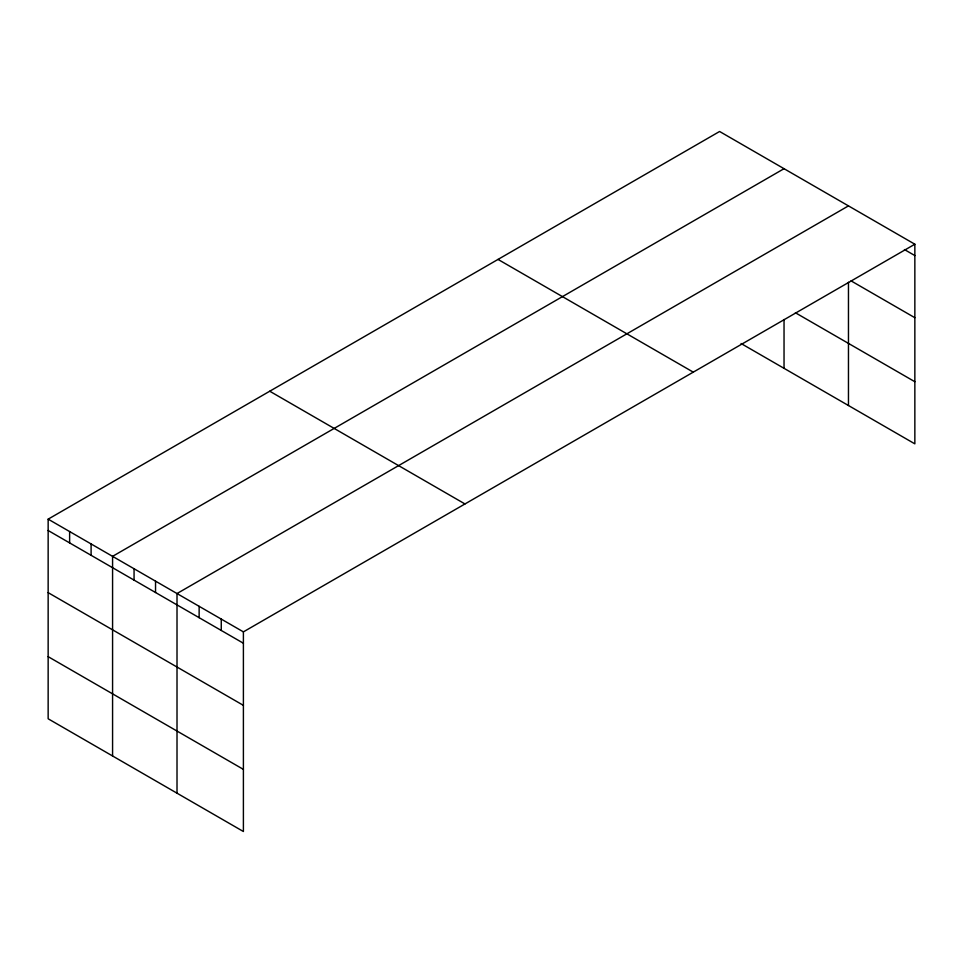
<?xml version="1.0" encoding="UTF-8"?>
<svg xmlns="http://www.w3.org/2000/svg" width="963" height="963" viewBox="0 0 963 963"><rect width="100%" height="100%" fill="white"/><g stroke="black" fill="none" stroke-linecap="round" stroke-linejoin="round"><path stroke-width="1.44" d="M914.85 244.217L243.398 631.872L243.398 831.514L48.15 718.783L48.15 519.153L719.602 131.486L914.85 244.217L914.85 443.847L741.089 343.526M784.038 168.694L112.575 556.349L112.575 755.991M848.463 205.889L177.011 593.545L177.011 793.187M904.438 249.561L914.85 255.568M851.075 280.883L914.85 317.706M795.402 312.758L914.85 381.721M498.027 259.42L693.264 372.139M269.736 391.219L464.973 503.95M48.15 519.153L243.398 631.872M48.15 530.505L243.398 643.236M48.15 592.642L243.398 705.361M48.15 656.658L243.398 769.377M848.463 282.279L848.463 405.519M784.038 319.511L784.038 368.323M221.261 619.101L221.261 630.452M199.136 606.329L199.136 617.68M155.537 581.146L155.537 592.51M134.062 568.748L134.062 580.111M91.1 543.951L91.1 555.302M69.625 531.552L69.625 542.903"/></g></svg>
